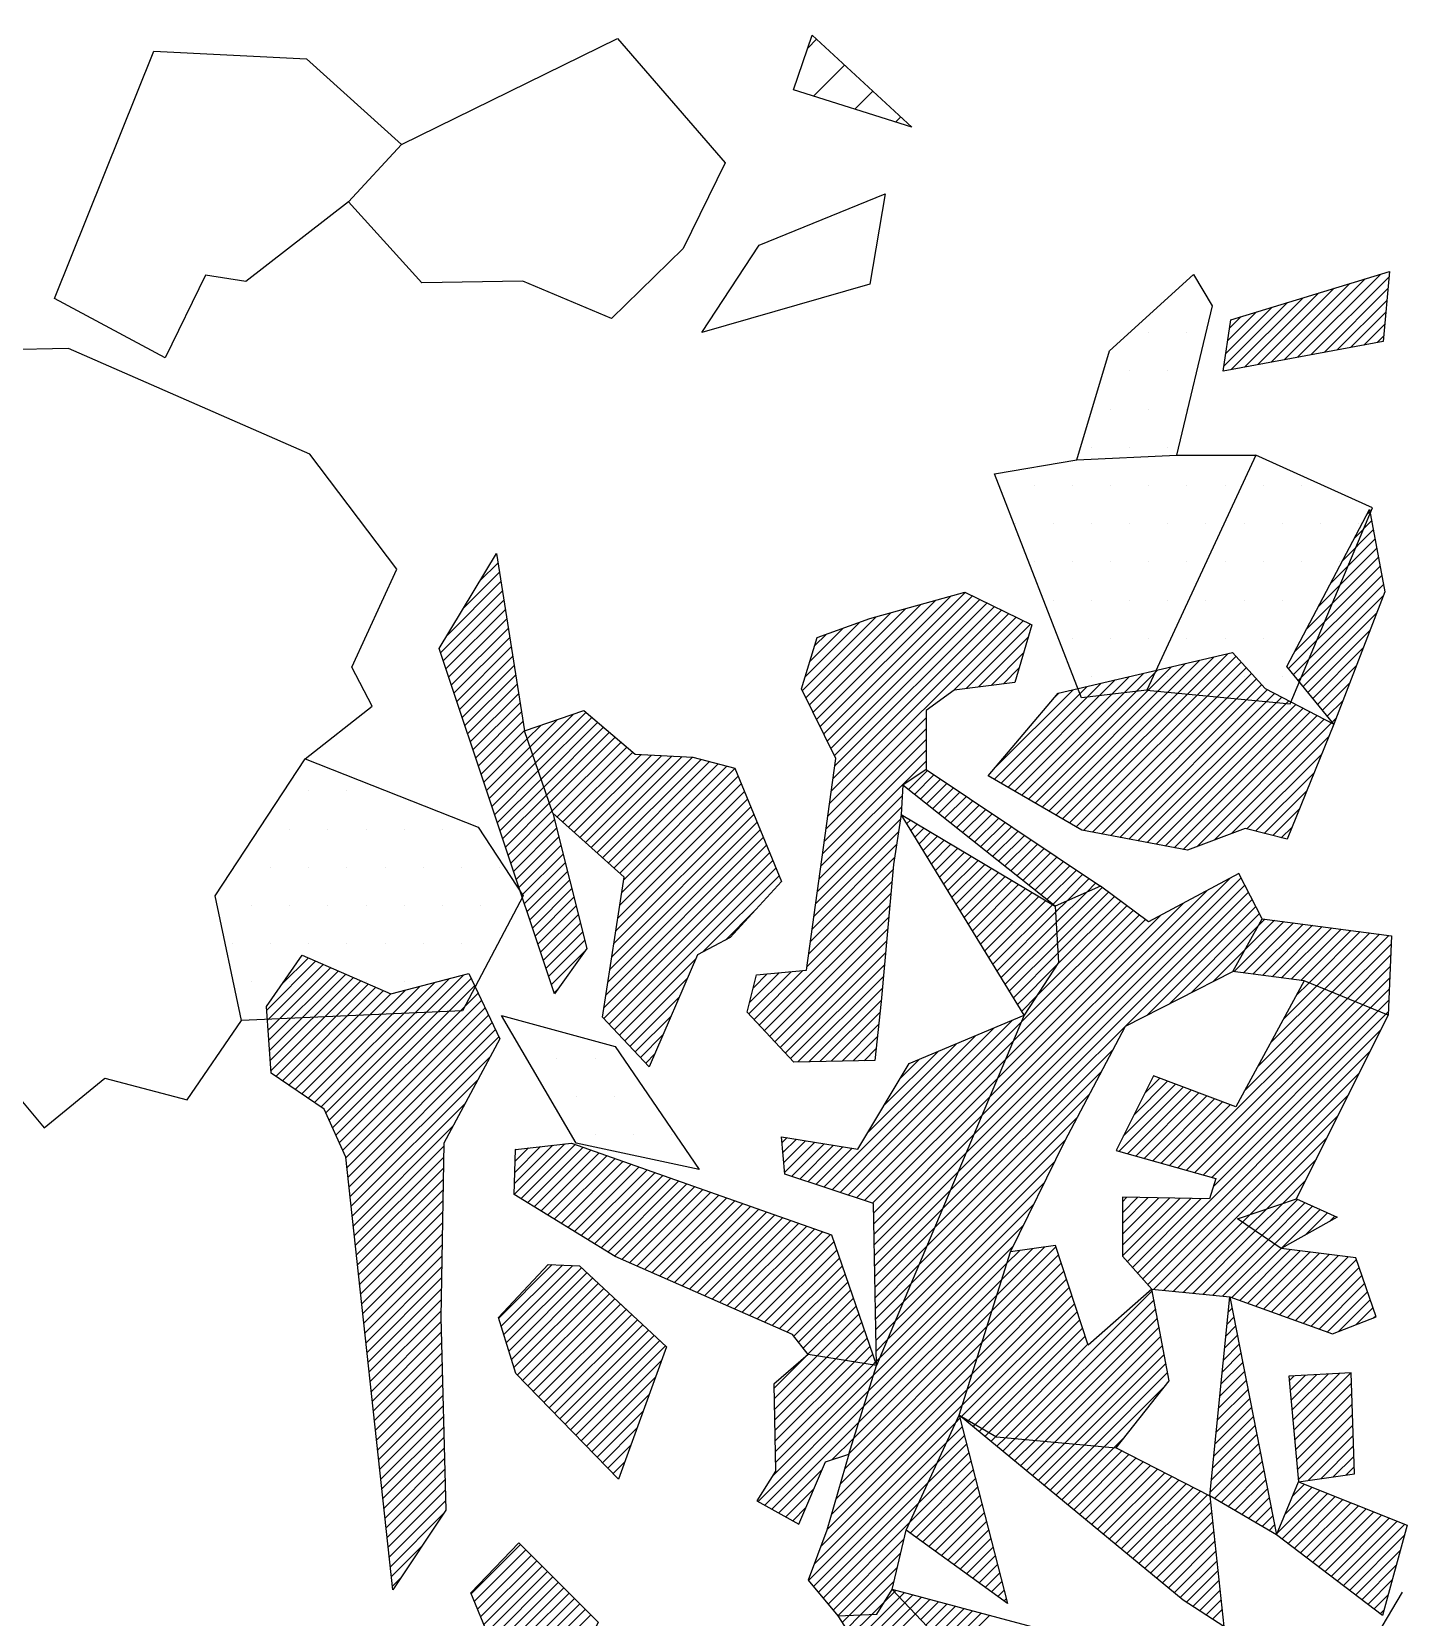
# Model space of a CAD drawing. Header units: metres. Extents: x -2.1 to 0.02, y -20.77 to -18.
# Drawn here: x -0.441 to 0.01, y -19.121 to -18.601 of the extents above; entities that cross this region are included whole.
import ezdxf

# ---------------------------------------------------------------- set-up
doc = ezdxf.new("R2010")
doc.units = ezdxf.units.M
doc.header["$LTSCALE"] = 25
doc.header["$MEASUREMENT"] = 0
doc.linetypes.add('STRICHPUNKTX2', pattern=[2, 1, -0.5, 0, -0.5])
doc.layers.get('0').update_dxf_attribs({"linetype": 'CONTINUOUS'})
for name, color, linetype in [('FEUER', 1, 'CONTINUOUS'), ('GRABUNGSGRENZE', 3, 'STRICHPUNKTX2'), ('KNOCHEN', 2, 'CONTINUOUS'), ('STEINE', 4, 'CONTINUOUS'), ('STEINESCHRAFF', 4, 'CONTINUOUS')]:
    doc.layers.add(name, color=color, linetype=linetype)

# ---------------------------------------------------------------- blocks, each defined once
blk = doc.blocks.new('*X1')
at = {"color": 0}
for p, q in [((-3.494, -1870.963), (-0.918, -1868.387)), ((-3.061, -1870.883), (-0.41, -1868.232)), ((-2.627, -1870.803), (0.099, -1868.077)), ((-2.193, -1870.723), (0.367, -1868.163)), ((-4.796, -1871.204), (-2.443, -1868.852)), ((-4.362, -1871.124), (-1.935, -1868.697)), ((-3.928, -1871.044), (-1.426, -1868.542)), ((-1.759, -1870.642), (0.332, -1868.551)), ((-1.325, -1870.562), (0.298, -1868.939)), ((-5.043, -1871.098), (-2.952, -1869.006)), ((-4.98, -1870.682), (-3.46, -1869.161)), ((-4.917, -1870.265), (-3.968, -1869.316)), ((-4.855, -1869.849), (-4.477, -1869.471)), ((-0.891, -1870.482), (0.264, -1869.326)), ((-0.458, -1870.401), (0.23, -1869.714)), ((-0.024, -1870.321), (0.195, -1870.102)), ((-0.766, -1876.72), (-0.205, -1876.159)), ((-0.377, -1875.977), (-0.261, -1875.862)), ((-1.544, -1878.206), (-0.093, -1876.754)), ((-1.155, -1877.463), (-0.149, -1876.457)), ((-1.934, -1878.949), (-0.036, -1877.051)), ((-29.397, -1878.127), (-28.803, -1877.534)), ((-2.712, -1880.434), (0.076, -1877.646)), ((-2.323, -1879.691), (0.02, -1877.349)), ((-30.483, -1879.921), (-28.706, -1878.144)), ((-29.94, -1879.024), (-28.755, -1877.839)), ((-2.92, -1880.996), (0.132, -1877.943)), ((-2.762, -1881.191), (0.189, -1878.24)), ((-30.687, -1880.478), (-28.658, -1878.449)), ((-30.599, -1880.744), (-28.61, -1878.755)), ((-18.373, -1882.66), (-14.472, -1878.759)), ((-18.256, -1882.897), (-13.981, -1878.622)), ((-18.14, -1883.134), (-13.505, -1878.499)), ((-18.024, -1883.372), (-13.267, -1878.615)), ((-17.908, -1883.609), (-13.03, -1878.731)), ((-17.792, -1883.846), (-12.792, -1878.847)), ((-2.604, -1881.386), (0.195, -1878.588)), ((-30.51, -1881.009), (-28.561, -1879.06)), ((-30.422, -1881.274), (-28.513, -1879.365)), ((-18.838, -1881.71), (-16.434, -1879.307)), ((-18.721, -1881.948), (-15.943, -1879.17)), ((-18.605, -1882.185), (-15.453, -1879.033)), ((-18.489, -1882.422), (-14.962, -1878.896)), ((-17.948, -1885.417), (-11.841, -1879.31)), ((-17.891, -1885.006), (-12.079, -1879.194)), ((-17.834, -1884.596), (-12.317, -1879.079)), ((-17.777, -1884.185), (-12.554, -1878.963)), ((-2.445, -1881.581), (-0.029, -1879.165)), ((-30.333, -1881.539), (-28.465, -1879.67)), ((-18.748, -1881.268), (-16.959, -1879.478)), ((-18.595, -1880.761), (-17.506, -1879.672)), ((-18.442, -1880.254), (-18.053, -1879.865)), ((-13.895, -1881.718), (-11.604, -1879.426)), ((-13.474, -1881.651), (-11.366, -1879.542)), ((-2.287, -1881.777), (-0.252, -1879.742)), ((-30.245, -1881.804), (-28.416, -1879.975)), ((-30.156, -1882.069), (-28.368, -1880.281)), ((-13.069, -1881.598), (-11.452, -1879.982)), ((-2.128, -1881.972), (-0.476, -1880.32)), ((-30.068, -1882.334), (-28.32, -1880.586)), ((-29.979, -1882.599), (-28.271, -1880.891)), ((-12.663, -1881.546), (-11.602, -1880.485)), ((-10.989, -1885.529), (-6.291, -1880.832)), ((-10.766, -1885.659), (-5.831, -1880.724)), ((-10.542, -1885.79), (-5.37, -1880.617)), ((-10.319, -1885.92), (-4.909, -1880.51)), ((-10.096, -1886.05), (-4.643, -1880.597)), ((-9.872, -1886.18), (-4.474, -1880.782)), ((-1.97, -1882.167), (-0.7, -1880.897)), ((-29.891, -1882.864), (-28.223, -1881.196)), ((-12.257, -1881.494), (-11.751, -1880.987)), ((-12.106, -1884.878), (-8.595, -1881.368)), ((-11.883, -1885.009), (-8.135, -1881.261)), ((-11.659, -1885.139), (-7.674, -1881.153)), ((-11.436, -1885.269), (-7.213, -1881.046)), ((-11.213, -1885.399), (-6.752, -1880.939)), ((-9.634, -1886.295), (-4.305, -1880.967)), ((-9.337, -1886.352), (-4.137, -1881.152)), ((-9.04, -1886.409), (-3.968, -1881.336)), ((-29.802, -1883.129), (-28.174, -1881.501)), ((-29.713, -1883.394), (-28.126, -1881.807)), ((-12.553, -1884.618), (-9.517, -1881.582)), ((-12.526, -1884.238), (-9.978, -1881.69)), ((-12.33, -1884.748), (-9.056, -1881.475)), ((-10.553, -1881.911), (-10.439, -1881.797)), ((-8.743, -1886.465), (-3.799, -1881.521)), ((-8.446, -1886.522), (-3.609, -1881.685)), ((-8.149, -1886.578), (-3.377, -1881.806)), ((-7.852, -1886.635), (-3.145, -1881.927)), ((-1.812, -1882.362), (-0.924, -1881.474)), ((-29.625, -1883.659), (-28.078, -1882.112)), ((-29.536, -1883.924), (-28.029, -1882.417)), ((-27.575, -1884.083), (-25.924, -1882.433)), ((-7.555, -1886.691), (-2.912, -1882.049)), ((-7.258, -1886.748), (-2.68, -1882.17)), ((-6.961, -1886.805), (-2.448, -1882.291)), ((-6.664, -1886.861), (-2.215, -1882.412)), ((-1.653, -1882.557), (-1.147, -1882.051)), ((-29.448, -1884.189), (-27.981, -1882.722)), ((-27.844, -1883.292), (-27.406, -1882.854)), ((-27.754, -1883.556), (-26.868, -1882.67)), ((-27.664, -1883.82), (-26.33, -1882.485)), ((-27.485, -1884.347), (-25.732, -1882.595)), ((-27.395, -1884.611), (-25.541, -1882.757)), ((-27.305, -1884.875), (-25.35, -1882.919)), ((-18.062, -1886.238), (-14.789, -1882.965)), ((-18.005, -1885.828), (-14.79, -1882.612)), ((-6.367, -1886.918), (-1.983, -1882.534)), ((-5.925, -1886.829), (-1.751, -1882.655)), ((-5.355, -1886.613), (-1.519, -1882.776)), ((-1.495, -1882.752), (-1.371, -1882.629)), ((-29.359, -1884.454), (-27.933, -1883.027)), ((-29.271, -1884.719), (-27.844, -1883.292)), ((-27.216, -1885.139), (-25.158, -1883.081)), ((-27.126, -1885.402), (-24.967, -1883.243)), ((-27.036, -1885.666), (-24.775, -1883.406)), ((-18.119, -1886.649), (-14.789, -1883.319)), ((-4.786, -1886.397), (-1.606, -1883.217)), ((-29.182, -1884.984), (-27.754, -1883.556)), ((-29.094, -1885.249), (-27.664, -1883.82)), ((-26.874, -1885.858), (-24.584, -1883.568)), ((-26.687, -1886.024), (-24.393, -1883.73)), ((-26.5, -1886.191), (-24.116, -1883.807)), ((-26.313, -1886.357), (-23.78, -1883.825)), ((-26.126, -1886.524), (-23.445, -1883.843)), ((-25.939, -1886.69), (-23.109, -1883.861)), ((-25.752, -1886.857), (-22.774, -1883.879)), ((-25.565, -1887.023), (-22.438, -1883.897)), ((-25.377, -1887.19), (-22.156, -1883.968)), ((-25.19, -1887.356), (-21.875, -1884.041)), ((-18.234, -1887.47), (-14.789, -1884.026)), ((-18.177, -1887.06), (-14.789, -1883.672)), ((-4.282, -1886.246), (-1.847, -1883.811)), ((-29.005, -1885.514), (-27.575, -1884.083)), ((-28.917, -1885.779), (-27.485, -1884.347)), ((-25.003, -1887.523), (-21.594, -1884.113)), ((-24.816, -1887.689), (-21.313, -1884.186)), ((-24.747, -1888.327), (-20.943, -1884.523)), ((-24.682, -1887.909), (-21.046, -1884.272)), ((-15.367, -1884.957), (-14.741, -1884.332)), ((-15.17, -1885.114), (-14.53, -1884.473)), ((-4.001, -1886.319), (-2.087, -1884.405)), ((-28.828, -1886.044), (-27.395, -1884.611)), ((-28.74, -1886.309), (-27.305, -1884.875)), ((-24.877, -1889.164), (-20.737, -1885.024)), ((-24.812, -1888.745), (-20.84, -1884.773)), ((-14.973, -1885.271), (-14.318, -1884.615)), ((-14.776, -1885.427), (-14.106, -1884.757)), ((-14.579, -1885.584), (-13.894, -1884.899)), ((-14.382, -1885.74), (-13.682, -1885.04)), ((-3.72, -1886.392), (-2.327, -1884.999)), ((-28.651, -1886.574), (-27.216, -1885.139)), ((-28.563, -1886.839), (-27.126, -1885.402)), ((-25.007, -1890.001), (-20.531, -1885.525)), ((-24.942, -1889.582), (-20.634, -1885.274)), ((-18.348, -1888.292), (-15.59, -1885.534)), ((-18.291, -1887.881), (-15.571, -1885.161)), ((-14.185, -1885.897), (-13.47, -1885.182)), ((-13.988, -1886.054), (-13.258, -1885.324)), ((-13.791, -1886.21), (-13.047, -1885.465)), ((-3.439, -1886.464), (-2.568, -1885.593)), ((-28.474, -1887.104), (-27.036, -1885.666)), ((-28.386, -1887.369), (-26.96, -1885.944)), ((-25.136, -1890.837), (-20.324, -1886.026)), ((-25.071, -1890.419), (-20.427, -1885.775)), ((-18.405, -1888.702), (-15.625, -1885.923)), ((-15.556, -1885.854), (-15.526, -1885.824)), ((-15.422, -1886.073), (-15.304, -1885.955)), ((-15.288, -1886.292), (-15.083, -1886.087)), ((-13.594, -1886.367), (-12.835, -1885.607)), ((-13.397, -1886.523), (-12.623, -1885.749)), ((-13.2, -1886.68), (-12.411, -1885.89)), ((-13.003, -1886.836), (-12.199, -1886.032)), ((-28.297, -1887.635), (-26.888, -1886.226)), ((-28.209, -1887.9), (-26.817, -1886.508)), ((-25.266, -1891.674), (-20.118, -1886.527)), ((-25.201, -1891.256), (-20.221, -1886.276)), ((-18.462, -1889.113), (-15.69, -1886.341)), ((-15.153, -1886.511), (-14.861, -1886.219)), ((-15.019, -1886.73), (-14.64, -1886.351)), ((-14.884, -1886.95), (-14.418, -1886.483)), ((-14.75, -1887.169), (-14.196, -1886.615)), ((-12.806, -1886.993), (-11.987, -1886.174)), ((-12.61, -1887.15), (-11.775, -1886.316)), ((-12.413, -1887.306), (-11.564, -1886.457)), ((-12.216, -1887.463), (-11.352, -1886.599)), ((-3.158, -1886.537), (-2.808, -1886.187)), ((-28.12, -1888.165), (-26.745, -1886.79)), ((-28.032, -1888.43), (-26.674, -1887.072)), ((-25.336, -1892.452), (-19.912, -1887.027)), ((-25.331, -1892.093), (-20.015, -1886.777)), ((-18.519, -1889.524), (-15.756, -1886.76)), ((-14.616, -1887.388), (-13.975, -1886.747)), ((-14.481, -1887.607), (-13.753, -1886.879)), ((-14.347, -1887.826), (-13.531, -1887.011)), ((-14.212, -1888.045), (-13.31, -1887.143)), ((-12.019, -1887.619), (-11.14, -1886.741)), ((-11.822, -1887.776), (-10.928, -1886.882)), ((-11.625, -1887.933), (-10.716, -1887.024)), ((-27.943, -1888.695), (-26.602, -1887.354)), ((-27.855, -1888.96), (-26.531, -1887.636)), ((-25.165, -1892.634), (-19.809, -1887.278)), ((-24.994, -1892.816), (-19.706, -1887.528)), ((-18.634, -1890.345), (-15.872, -1887.584)), ((-18.576, -1889.935), (-15.821, -1887.179)), ((-14.078, -1888.265), (-13.088, -1887.275)), ((-13.944, -1888.484), (-12.866, -1887.407)), ((-13.809, -1888.703), (-12.645, -1887.538)), ((-13.675, -1888.922), (-12.423, -1887.67)), ((-11.428, -1888.089), (-10.504, -1887.166)), ((-11.231, -1888.246), (-10.292, -1887.307)), ((-11.034, -1888.402), (-10.081, -1887.449)), ((-10.837, -1888.559), (-9.869, -1887.591)), ((-27.766, -1889.225), (-26.459, -1887.918)), ((-22.099, -1890.275), (-19.603, -1887.779)), ((-18.691, -1890.756), (-15.908, -1887.973)), ((-13.732, -1897.465), (-4.352, -1888.085)), ((-13.54, -1889.141), (-12.202, -1887.802)), ((-13.475, -1896.854), (-4.473, -1887.852)), ((-13.406, -1889.36), (-11.98, -1887.934)), ((-13.272, -1889.58), (-11.758, -1888.066)), ((-13.217, -1896.242), (-4.836, -1887.862)), ((-10.64, -1888.715), (-9.657, -1887.732)), ((-10.51, -1889.646), (-9.024, -1888.16)), ((-10.183, -1888.612), (-9.445, -1887.874)), ((-9.541, -1888.324), (-9.233, -1888.016)), ((-27.678, -1889.49), (-26.388, -1888.2)), ((-27.589, -1889.755), (-26.316, -1888.482)), ((-20.249, -1892.668), (-15.943, -1888.361)), ((-14.248, -1898.687), (-4.111, -1888.551)), ((-13.99, -1898.076), (-4.232, -1888.318)), ((-13.137, -1889.799), (-11.537, -1888.198)), ((-13.003, -1890.018), (-11.315, -1888.33)), ((-12.959, -1895.631), (-5.597, -1888.269)), ((-12.869, -1890.237), (-11.093, -1888.462)), ((-12.734, -1890.456), (-10.872, -1888.594)), ((-12.702, -1895.02), (-6.358, -1888.676)), ((-10.547, -1888.976), (-10.183, -1888.612)), ((-10.528, -1889.311), (-9.541, -1888.324)), ((-10.525, -1890.721), (-8.415, -1888.611)), ((-10.491, -1889.981), (-8.821, -1888.311)), ((-10.472, -1890.315), (-8.618, -1888.461)), ((-27.501, -1890.02), (-26.245, -1888.764)), ((-27.412, -1890.285), (-26.173, -1889.046)), ((-21.355, -1889.885), (-20.423, -1888.953)), ((-20.078, -1892.851), (-15.978, -1888.75)), ((-19.907, -1893.033), (-16.013, -1889.139)), ((-12.6, -1890.675), (-10.65, -1888.726)), ((-12.465, -1890.895), (-10.547, -1888.976)), ((-12.444, -1894.409), (-7.118, -1889.083)), ((-12.186, -1893.798), (-7.602, -1889.213)), ((-11.929, -1893.186), (-7.805, -1889.063)), ((-11.671, -1892.575), (-8.008, -1888.912)), ((-11.17, -1891.721), (-8.211, -1888.762)), ((-7.541, -1892.335), (-3.99, -1888.784)), ((-6.823, -1891.97), (-3.87, -1889.017)), ((-3.908, -1889.409), (-3.695, -1889.196)), ((-27.324, -1890.55), (-26.102, -1889.328)), ((-27.235, -1890.815), (-26.03, -1889.61)), ((-19.736, -1893.215), (-16.048, -1889.527)), ((-12.331, -1891.114), (-10.528, -1889.311)), ((-12.197, -1891.333), (-10.51, -1889.646)), ((-6.104, -1891.605), (-3.908, -1889.409)), ((-4.714, -1890.921), (-3.071, -1889.278)), ((-4.401, -1890.962), (-2.758, -1889.319)), ((-4.355, -1890.209), (-3.383, -1889.237)), ((-4.088, -1891.002), (-2.446, -1889.36)), ((-3.775, -1891.043), (-2.134, -1889.402)), ((-3.462, -1891.084), (-1.821, -1889.443)), ((-3.149, -1891.124), (-1.509, -1889.484)), ((-2.836, -1891.165), (-1.197, -1889.525)), ((-2.523, -1891.206), (-0.884, -1889.567)), ((-2.249, -1891.285), (-0.572, -1889.608)), ((-1.998, -1891.387), (-0.26, -1889.649)), ((-1.746, -1891.489), (0.053, -1889.69)), ((-1.495, -1891.592), (0.365, -1889.731)), ((-27.147, -1891.08), (-25.959, -1889.892)), ((-27.058, -1891.345), (-25.922, -1890.209)), ((-19.565, -1893.398), (-16.083, -1889.916)), ((-12.062, -1891.552), (-10.491, -1889.981)), ((-5.386, -1891.24), (-4.355, -1890.209)), ((-1.244, -1891.694), (0.435, -1890.015)), ((-36.374, -1892.175), (-34.767, -1890.568)), ((-36.35, -1892.506), (-34.521, -1890.676)), ((-36.327, -1892.836), (-34.275, -1890.784)), ((-35.867, -1891.315), (-35.013, -1890.461)), ((-24.823, -1892.999), (-22.336, -1890.512)), ((-19.394, -1893.58), (-16.118, -1890.305)), ((-19.222, -1893.763), (-16.153, -1890.693)), ((-11.928, -1891.771), (-10.472, -1890.315)), ((-11.793, -1891.99), (-10.525, -1890.721)), ((-0.992, -1891.796), (0.42, -1890.383)), ((-0.741, -1891.898), (0.406, -1890.751)), ((-36.304, -1893.166), (-34.029, -1890.891)), ((-36.281, -1893.497), (-33.783, -1890.999)), ((-36.258, -1893.827), (-33.537, -1891.107)), ((-36.234, -1894.157), (-33.291, -1891.215)), ((-34.807, -1895.205), (-30.874, -1891.272)), ((-34.596, -1895.348), (-30.396, -1891.147)), ((-34.438, -1895.543), (-29.918, -1891.023)), ((-34.328, -1895.787), (-29.684, -1891.143)), ((-24.651, -1893.181), (-22.602, -1891.132)), ((-20.592, -1892.303), (-19.209, -1890.921)), ((-20.559, -1891.917), (-19.6, -1890.958)), ((-20.441, -1891.446), (-19.99, -1890.995)), ((-20.421, -1892.486), (-18.819, -1890.884)), ((-18.983, -1893.877), (-16.188, -1891.082)), ((-2.669, -1891.705), (-2.249, -1891.285)), ((-0.49, -1892), (0.392, -1891.119)), ((-36.073, -1894.35), (-33.046, -1891.322)), ((-35.862, -1894.493), (-32.8, -1891.43)), ((-35.651, -1894.635), (-32.554, -1891.538)), ((-35.44, -1894.778), (-32.309, -1891.646)), ((-35.229, -1894.92), (-31.83, -1891.521)), ((-35.018, -1895.063), (-31.352, -1891.397)), ((-34.218, -1896.03), (-29.57, -1891.382)), ((-34.108, -1896.273), (-29.456, -1891.621)), ((-26.97, -1891.61), (-26.846, -1891.487)), ((-24.48, -1893.363), (-22.869, -1891.752)), ((-18.622, -1893.869), (-16.224, -1891.471)), ((-11.659, -1892.209), (-11.17, -1891.721)), ((-6.542, -1897.345), (-0.992, -1891.796)), ((-4.346, -1894.796), (-1.244, -1891.694)), ((-3.927, -1894.023), (-1.495, -1891.592)), ((-3.508, -1893.25), (-1.746, -1891.489)), ((-3.088, -1892.478), (-1.998, -1891.387)), ((-0.238, -1892.103), (0.378, -1891.486)), ((-33.998, -1896.517), (-29.342, -1891.861)), ((-33.888, -1896.76), (-29.227, -1892.1)), ((-33.78, -1897.007), (-29.113, -1892.34)), ((-18.262, -1893.862), (-16.259, -1891.859)), ((-17.901, -1893.855), (-16.299, -1892.254)), ((-6.265, -1897.423), (-0.741, -1891.898)), ((-5.989, -1897.5), (-0.49, -1892)), ((-5.713, -1897.577), (-0.238, -1892.103)), ((-5.437, -1897.655), (0.013, -1892.205)), ((-5.389, -1897.96), (0.264, -1892.307)), ((0.013, -1892.205), (0.364, -1891.854)), ((0.264, -1892.307), (0.349, -1892.222)), ((-33.746, -1897.326), (-28.999, -1892.579)), ((-33.711, -1897.644), (-28.885, -1892.818)), ((-24.309, -1893.546), (-23.135, -1892.372)), ((-17.866, -1898.063), (-12.565, -1892.762)), ((-17.601, -1898.151), (-11.956, -1892.507)), ((-17.54, -1893.848), (-16.341, -1892.649)), ((-17.335, -1898.239), (-11.671, -1892.575)), ((-7.864, -1900.789), (0.105, -1892.82)), ((-33.676, -1897.963), (-28.771, -1893.058)), ((-24.138, -1893.728), (-23.402, -1892.992)), ((-18.131, -1897.975), (-13.175, -1893.018)), ((-17.18, -1893.841), (-16.382, -1893.044)), ((-17.07, -1898.328), (-11.929, -1893.186)), ((-16.697, -1896.187), (-13.784, -1893.274)), ((-33.642, -1898.282), (-29.043, -1893.683)), ((-23.967, -1893.911), (-23.669, -1893.612)), ((-16.819, -1893.834), (-16.423, -1893.438)), ((-16.805, -1898.416), (-12.186, -1893.798)), ((-16.168, -1895.305), (-14.393, -1893.529)), ((-15.64, -1894.422), (-15.002, -1893.785)), ((-14.505, -1899.298), (-8.658, -1893.452)), ((-7.696, -1900.975), (-0.247, -1893.526)), ((-16.539, -1898.504), (-12.444, -1894.409)), ((-14.763, -1899.91), (-9.051, -1894.198)), ((-7.628, -1894.896), (-7.14, -1894.408)), ((-7.528, -1901.16), (-0.6, -1894.232)), ((-33.607, -1898.601), (-29.452, -1894.446)), ((-15.021, -1900.521), (-9.444, -1894.944)), ((-8.474, -1896.803), (-6.37, -1894.699)), ((-8.333, -1896.308), (-6.627, -1894.602)), ((-8.198, -1896.88), (-6.113, -1894.795)), ((-7.98, -1895.602), (-6.884, -1894.505)), ((-7.922, -1896.958), (-5.856, -1894.892)), ((-7.33, -1901.316), (-0.952, -1894.938)), ((-33.573, -1898.92), (-29.861, -1895.209)), ((-16.506, -1898.824), (-12.702, -1895.02)), ((-7.646, -1897.035), (-5.599, -1894.989)), ((-7.37, -1897.113), (-5.343, -1895.086)), ((-7.094, -1897.19), (-5.086, -1895.182)), ((-6.818, -1897.268), (-4.829, -1895.279)), ((-33.538, -1899.239), (-30.271, -1895.972)), ((-16.499, -1899.171), (-12.959, -1895.631)), ((-15.278, -1901.132), (-9.837, -1895.691)), ((-7.009, -1901.348), (-1.305, -1895.644)), ((-19.503, -1896.518), (-19.339, -1896.354)), ((-19.475, -1896.844), (-19.035, -1896.403)), ((-19.448, -1897.17), (-18.731, -1896.453)), ((-19.421, -1897.496), (-18.427, -1896.502)), ((-16.492, -1899.518), (-13.217, -1896.242)), ((-15.536, -1901.743), (-10.23, -1896.437)), ((-4.183, -1898.875), (-1.657, -1896.35)), ((-33.503, -1899.558), (-30.574, -1896.629)), ((-33.469, -1899.877), (-30.58, -1896.989)), ((-28.274, -1898.218), (-26.613, -1896.556)), ((-28.267, -1897.858), (-27.011, -1896.601)), ((-28.255, -1897.492), (-27.409, -1896.645)), ((-28.242, -1897.126), (-27.807, -1896.69)), ((-28.23, -1896.76), (-28.205, -1896.734)), ((-28.055, -1898.352), (-26.277, -1896.574)), ((-27.836, -1898.487), (-26.015, -1896.666)), ((-27.617, -1898.621), (-25.754, -1896.758)), ((-27.398, -1898.756), (-25.493, -1896.851)), ((-27.179, -1898.891), (-25.231, -1896.943)), ((-19.192, -1897.622), (-18.123, -1896.552)), ((-18.927, -1897.71), (-17.818, -1896.601)), ((-18.662, -1897.798), (-17.514, -1896.651)), ((-18.396, -1897.886), (-17.21, -1896.7)), ((-16.486, -1899.865), (-13.475, -1896.854)), ((-33.434, -1900.196), (-30.587, -1897.349)), ((-26.96, -1899.025), (-24.97, -1897.035)), ((-26.741, -1899.16), (-24.708, -1897.127)), ((-26.522, -1899.294), (-24.447, -1897.219)), ((-26.303, -1899.429), (-24.186, -1897.312)), ((-26.084, -1899.563), (-23.924, -1897.404)), ((-25.865, -1899.698), (-23.663, -1897.496)), ((-16.479, -1900.211), (-13.732, -1897.465)), ((-15.794, -1902.354), (-10.575, -1897.136)), ((-3.645, -1898.691), (-2.01, -1897.056)), ((-33.4, -1900.515), (-30.593, -1897.708)), ((-25.646, -1899.833), (-23.402, -1897.588)), ((-25.427, -1899.967), (-23.14, -1897.68)), ((-25.208, -1900.102), (-22.879, -1897.772)), ((-24.989, -1900.236), (-22.617, -1897.865)), ((-24.746, -1900.347), (-22.356, -1897.957)), ((-24.5, -1900.454), (-22.095, -1898.049)), ((-16.051, -1902.966), (-10.918, -1897.832)), ((-3.107, -1898.506), (-2.362, -1897.762)), ((-33.365, -1900.834), (-30.599, -1898.068)), ((-33.33, -1901.153), (-30.605, -1898.428)), ((-24.254, -1900.562), (-21.833, -1898.141)), ((-24.008, -1900.67), (-21.572, -1898.233)), ((-23.762, -1900.777), (-21.311, -1898.325)), ((-23.517, -1900.885), (-21.049, -1898.418)), ((-23.271, -1900.993), (-20.788, -1898.51)), ((-16.472, -1900.558), (-13.99, -1898.076)), ((-16.309, -1903.577), (-11.26, -1898.528)), ((-8.362, -1898.459), (-8.211, -1898.307)), ((-8.362, -1898.812), (-7.863, -1898.313)), ((-8.362, -1899.165), (-7.516, -1898.319)), ((-8.362, -1899.519), (-7.168, -1898.325)), ((-8.361, -1899.872), (-6.821, -1898.331)), ((-8.361, -1900.225), (-6.473, -1898.337)), ((-8.2, -1900.418), (-6.126, -1898.343)), ((-8.032, -1900.604), (-5.778, -1898.349)), ((-4.01, -1899.41), (-3.107, -1898.506)), ((-3.8, -1899.553), (-2.617, -1898.371)), ((-3.589, -1899.696), (-2.375, -1898.482)), ((-33.296, -1901.472), (-30.612, -1898.788)), ((-23.025, -1901.1), (-20.526, -1898.602)), ((-22.779, -1901.208), (-20.265, -1898.694)), ((-22.533, -1901.316), (-20.004, -1898.786)), ((-22.287, -1901.423), (-19.742, -1898.879)), ((-22.041, -1901.531), (-19.481, -1898.971)), ((-21.795, -1901.639), (-19.219, -1899.063)), ((-16.465, -1900.905), (-14.248, -1898.687)), ((-4.432, -1899.125), (-4.183, -1898.875)), ((-4.221, -1899.267), (-3.645, -1898.691)), ((-3.378, -1899.839), (-2.133, -1898.594)), ((-3.167, -1899.981), (-1.891, -1898.705)), ((-2.376, -1899.543), (-1.649, -1898.817)), ((-1.579, -1899.1), (-1.407, -1898.928)), ((-33.261, -1901.791), (-30.618, -1899.147)), ((-33.227, -1902.11), (-30.624, -1899.507)), ((-21.55, -1901.747), (-18.958, -1899.155)), ((-21.304, -1901.854), (-18.697, -1899.247)), ((-21.058, -1901.962), (-18.435, -1899.339)), ((-20.812, -1902.07), (-18.174, -1899.432)), ((-20.566, -1902.177), (-17.913, -1899.524)), ((-16.508, -1904.129), (-11.603, -1899.225)), ((-16.458, -1901.251), (-14.505, -1899.298)), ((-6.687, -1901.38), (-4.432, -1899.125)), ((-6.365, -1901.412), (-4.221, -1899.267)), ((-6.044, -1901.444), (-4.01, -1899.41)), ((-5.722, -1901.476), (-3.8, -1899.553)), ((-33.192, -1902.429), (-30.63, -1899.867)), ((-20.32, -1902.285), (-17.805, -1899.77)), ((-20.074, -1902.393), (-17.714, -1900.033)), ((-16.671, -1904.646), (-11.946, -1899.921)), ((-16.451, -1901.598), (-14.763, -1899.91)), ((-12.636, -1902.025), (-10.538, -1899.927)), ((-12.474, -1901.51), (-10.897, -1899.933)), ((-12.313, -1900.995), (-11.308, -1899.99)), ((-12.151, -1900.48), (-11.718, -1900.047)), ((-5.401, -1901.508), (-3.589, -1899.696)), ((-5.079, -1901.54), (-3.378, -1899.839)), ((-4.775, -1901.589), (-3.167, -1899.981)), ((-4.515, -1901.683), (-2.854, -1900.021)), ((-4.256, -1901.777), (-2.54, -1900.061)), ((-3.996, -1901.871), (-2.225, -1900.1)), ((-33.157, -1902.748), (-30.636, -1900.227)), ((-33.123, -1903.067), (-30.643, -1900.586)), ((-28.78, -1902.26), (-27.033, -1900.512)), ((-28.697, -1902.53), (-26.696, -1900.529)), ((-28.614, -1902.801), (-26.359, -1900.545)), ((-28.531, -1903.072), (-26.075, -1900.615)), ((-19.828, -1902.5), (-17.623, -1900.295)), ((-19.583, -1902.608), (-17.533, -1900.558)), ((-16.833, -1905.162), (-12.151, -1900.48)), ((-16.444, -1901.945), (-15.021, -1900.521)), ((-12.959, -1903.056), (-10.363, -1900.459)), ((-12.798, -1902.54), (-10.45, -1900.193)), ((-3.737, -1901.965), (-1.911, -1900.139)), ((-3.478, -1902.059), (-1.596, -1900.178)), ((-3.218, -1902.154), (-1.282, -1900.217)), ((-2.959, -1902.248), (-0.967, -1900.256)), ((-2.699, -1902.342), (-0.701, -1900.343)), ((-2.44, -1902.436), (-0.611, -1900.607)), ((-33.088, -1903.386), (-30.649, -1900.946)), ((-28.449, -1903.342), (-25.892, -1900.785)), ((-28.366, -1903.613), (-25.708, -1900.955)), ((-28.283, -1903.884), (-25.525, -1901.126)), ((-19.337, -1902.716), (-17.442, -1900.821)), ((-19.116, -1902.849), (-17.351, -1901.083)), ((-16.996, -1905.678), (-12.313, -1900.995)), ((-16.438, -1902.291), (-15.278, -1901.132)), ((-13.282, -1904.086), (-10.188, -1900.992)), ((-13.121, -1903.571), (-10.275, -1900.725)), ((-2.181, -1902.53), (-0.521, -1900.87)), ((-1.921, -1902.624), (-0.43, -1901.133)), ((-33.053, -1903.704), (-30.655, -1901.306)), ((-33.019, -1904.023), (-30.661, -1901.666)), ((-28.172, -1904.127), (-25.341, -1901.296)), ((-27.998, -1904.306), (-25.158, -1901.466)), ((-27.824, -1904.485), (-24.975, -1901.636)), ((-18.962, -1903.048), (-17.26, -1901.346)), ((-18.809, -1903.248), (-17.169, -1901.609)), ((-17.159, -1906.194), (-12.474, -1901.51)), ((-13.605, -1905.116), (-10.013, -1901.524)), ((-13.444, -1904.601), (-10.101, -1901.258)), ((-12.192, -1906.178), (-7.382, -1901.367)), ((-11.868, -1906.207), (-7.326, -1901.665)), ((-4.857, -1901.67), (-4.83, -1901.644)), ((-1.662, -1902.718), (-0.34, -1901.397)), ((-1.302, -1902.712), (-0.25, -1901.66)), ((-32.984, -1904.342), (-30.667, -1902.026)), ((-27.65, -1904.664), (-24.791, -1901.806)), ((-27.475, -1904.844), (-24.608, -1901.976)), ((-27.301, -1905.023), (-24.424, -1902.146)), ((-18.655, -1903.448), (-17.078, -1901.871)), ((-18.355, -1903.502), (-16.987, -1902.134)), ((-17.321, -1906.711), (-12.636, -1902.025)), ((-16.431, -1902.638), (-15.536, -1901.743)), ((-13.624, -1905.488), (-9.926, -1901.79)), ((-13.4, -1905.618), (-9.838, -1902.056)), ((-11.544, -1906.237), (-7.271, -1901.963)), ((-4.896, -1902.064), (-4.772, -1901.939)), ((-0.719, -1902.483), (-0.16, -1901.923)), ((-0.136, -1902.253), (-0.069, -1902.187)), ((-32.95, -1904.661), (-30.668, -1902.379)), ((-32.915, -1904.98), (-30.659, -1902.724)), ((-27.127, -1905.202), (-24.241, -1902.316)), ((-26.953, -1905.382), (-24.057, -1902.487)), ((-26.778, -1905.561), (-23.874, -1902.657)), ((-18.05, -1903.55), (-16.897, -1902.397)), ((-17.745, -1903.599), (-16.806, -1902.659)), ((-17.463, -1907.205), (-12.798, -1902.54)), ((-16.424, -1902.985), (-15.794, -1902.354)), ((-13.177, -1905.748), (-9.751, -1902.322)), ((-12.953, -1905.878), (-9.663, -1902.588)), ((-11.22, -1906.266), (-7.215, -1902.261)), ((-10.895, -1906.295), (-7.159, -1902.559)), ((-4.976, -1902.85), (-4.655, -1902.53)), ((-4.936, -1902.457), (-4.714, -1902.235)), ((-32.88, -1905.299), (-30.651, -1903.069)), ((-26.604, -1905.74), (-23.691, -1902.827)), ((-26.43, -1905.92), (-23.507, -1902.997)), ((-26.256, -1906.099), (-23.324, -1903.167)), ((-17.604, -1907.7), (-12.959, -1903.056)), ((-17.44, -1903.647), (-16.715, -1902.922)), ((-17.135, -1903.695), (-16.624, -1903.185)), ((-16.417, -1903.331), (-16.051, -1902.966)), ((-12.73, -1906.008), (-9.576, -1902.854)), ((-12.506, -1906.138), (-9.488, -1903.12)), ((-10.571, -1906.324), (-7.103, -1902.857)), ((-10.247, -1906.354), (-7.048, -1903.155)), ((-5.055, -1903.637), (-4.539, -1903.121)), ((-5.015, -1903.244), (-4.597, -1902.825)), ((-32.846, -1905.618), (-30.642, -1903.414)), ((-32.811, -1905.937), (-30.634, -1903.759)), ((-26.081, -1906.278), (-23.444, -1903.641)), ((-19.767, -1904.56), (-18.747, -1903.541)), ((-19.76, -1904.907), (-18.355, -1903.502)), ((-19.754, -1905.254), (-18.05, -1903.55)), ((-19.747, -1905.601), (-17.745, -1903.599)), ((-19.741, -1905.948), (-17.44, -1903.647)), ((-19.735, -1906.295), (-17.135, -1903.695)), ((-19.728, -1906.643), (-16.829, -1903.744)), ((-17.745, -1908.195), (-13.121, -1903.571)), ((-16.829, -1903.744), (-16.533, -1903.448)), ((-16.524, -1903.792), (-16.442, -1903.71)), ((-16.41, -1903.678), (-16.309, -1903.577)), ((-9.923, -1906.383), (-6.992, -1903.452)), ((-9.598, -1906.412), (-6.936, -1903.75)), ((-5.135, -1904.423), (-4.423, -1903.712)), ((-5.095, -1904.03), (-4.481, -1903.416)), ((-32.777, -1906.256), (-30.625, -1904.104)), ((-25.907, -1906.458), (-23.646, -1904.197)), ((-19.822, -1907.443), (-16.508, -1904.129)), ((-19.722, -1906.99), (-16.524, -1903.792)), ((-17.886, -1908.689), (-13.282, -1904.086)), ((-9.274, -1906.442), (-6.881, -1904.048)), ((-5.174, -1904.817), (-4.365, -1904.007)), ((-2.896, -1904.306), (-2.741, -1904.151)), ((-2.867, -1904.63), (-2.369, -1904.132)), ((-2.838, -1904.955), (-1.996, -1904.113)), ((-2.809, -1905.28), (-1.624, -1904.095)), ((-2.78, -1905.605), (-1.251, -1904.076)), ((-2.751, -1905.929), (-0.879, -1904.057)), ((-32.742, -1906.575), (-30.616, -1904.449)), ((-32.707, -1906.894), (-30.608, -1904.794)), ((-25.733, -1906.637), (-23.849, -1904.753)), ((-20.29, -1908.265), (-16.671, -1904.646)), ((-18.027, -1909.184), (-13.444, -1904.601)), ((-8.95, -1906.471), (-6.97, -1904.491)), ((-5.254, -1905.603), (-4.249, -1904.598)), ((-5.214, -1905.21), (-4.307, -1904.303)), ((-2.722, -1906.254), (-0.861, -1904.392)), ((-2.694, -1906.579), (-0.85, -1904.735)), ((-32.673, -1907.213), (-30.599, -1905.139)), ((-25.559, -1906.816), (-24.051, -1905.309)), ((-20.063, -1908.391), (-16.833, -1905.162)), ((-18.234, -1909.745), (-13.605, -1905.116)), ((-5.333, -1906.39), (-4.132, -1905.189)), ((-5.293, -1905.996), (-4.191, -1904.894)), ((-2.665, -1906.903), (-0.839, -1905.078)), ((-32.638, -1907.532), (-30.591, -1905.484)), ((-32.604, -1907.851), (-30.582, -1905.829)), ((-19.835, -1908.518), (-16.996, -1905.678)), ((-18.446, -1910.31), (-13.818, -1905.683)), ((-14.118, -1906.336), (-13.608, -1905.825)), ((-13.818, -1905.683), (-13.68, -1905.544)), ((-13.635, -1905.499), (-13.624, -1905.488)), ((-13.441, -1905.659), (-13.4, -1905.618)), ((-13.247, -1905.819), (-13.177, -1905.748)), ((-5.413, -1907.176), (-4.016, -1905.78)), ((-5.373, -1906.783), (-4.074, -1905.485)), ((-2.636, -1907.228), (-0.828, -1905.42)), ((-2.607, -1907.553), (-0.818, -1905.763)), ((-32.569, -1908.17), (-30.574, -1906.174)), ((-25.384, -1906.996), (-24.253, -1905.864)), ((-18.635, -1910.853), (-14.118, -1906.336)), ((-17.858, -1906.893), (-17.159, -1906.194)), ((-14.418, -1906.989), (-13.535, -1906.107)), ((-13.054, -1905.978), (-12.953, -1905.878)), ((-12.86, -1906.138), (-12.73, -1906.008)), ((-12.666, -1906.298), (-12.506, -1906.138)), ((-12.472, -1906.458), (-12.192, -1906.178)), ((-12.279, -1906.618), (-11.868, -1906.207)), ((-12.085, -1906.778), (-11.544, -1906.237)), ((-11.891, -1906.938), (-11.22, -1906.266)), ((-11.698, -1907.097), (-10.895, -1906.295)), ((-11.504, -1907.257), (-10.571, -1906.324)), ((-11.31, -1907.417), (-10.247, -1906.354)), ((-8.626, -1906.5), (-8.298, -1906.173)), ((-5.452, -1907.569), (-3.958, -1906.075)), ((-2.279, -1907.578), (-0.807, -1906.106)), ((-32.534, -1908.489), (-30.565, -1906.519)), ((-32.5, -1908.808), (-30.557, -1906.864)), ((-25.21, -1907.175), (-24.456, -1906.42)), ((-17.327, -1906.716), (-17.321, -1906.711)), ((-15.017, -1908.296), (-13.391, -1906.669)), ((-14.718, -1907.642), (-13.463, -1906.388)), ((-11.117, -1907.577), (-9.923, -1906.383)), ((-10.923, -1907.737), (-9.598, -1906.412)), ((-10.729, -1907.897), (-9.274, -1906.442)), ((-10.536, -1908.057), (-8.95, -1906.471)), ((-10.342, -1908.217), (-8.626, -1906.5)), ((-10.148, -1908.376), (-8.374, -1906.602)), ((-9.955, -1908.536), (-8.141, -1906.723)), ((-9.761, -1908.696), (-7.908, -1906.843)), ((-5.492, -1907.963), (-3.9, -1906.371)), ((-5.349, -1908.173), (-3.842, -1906.666)), ((-1.868, -1907.521), (-0.796, -1906.449)), ((-1.457, -1907.464), (-0.785, -1906.792)), ((-32.465, -1909.127), (-30.548, -1907.209)), ((-25.036, -1907.354), (-24.658, -1906.976)), ((-19.608, -1908.644), (-18.199, -1907.235)), ((-18.475, -1911.046), (-14.418, -1906.989)), ((-15.317, -1908.949), (-13.319, -1906.951)), ((-15.313, -1909.299), (-13.246, -1907.232)), ((-9.567, -1908.856), (-7.675, -1906.963)), ((-9.374, -1909.016), (-7.441, -1907.084)), ((-9.18, -1909.176), (-7.208, -1907.204)), ((-8.986, -1909.336), (-6.975, -1907.324)), ((-5.125, -1908.303), (-3.784, -1906.962)), ((-4.902, -1908.433), (-3.726, -1907.257)), ((-1.047, -1907.406), (-0.775, -1907.134)), ((-32.431, -1909.446), (-30.54, -1907.555)), ((-32.396, -1909.765), (-30.531, -1907.9)), ((-19.381, -1908.77), (-18.46, -1907.849)), ((-18.315, -1911.24), (-14.718, -1907.642)), ((-15.108, -1909.447), (-13.174, -1907.513)), ((-14.903, -1909.595), (-13.102, -1907.795)), ((-8.793, -1909.496), (-6.742, -1907.445)), ((-8.599, -1909.655), (-6.509, -1907.565)), ((-8.405, -1909.815), (-6.275, -1907.685)), ((-8.211, -1909.975), (-6.042, -1907.806)), ((-4.678, -1908.563), (-3.668, -1907.553)), ((-4.454, -1908.693), (-3.61, -1907.848)), ((-3.288, -1909.294), (-1.898, -1907.904)), ((-3.041, -1908.694), (-2.15, -1907.803)), ((-2.794, -1908.093), (-2.403, -1907.702)), ((-32.361, -1910.083), (-30.522, -1908.245)), ((-18.155, -1911.434), (-15.017, -1908.296)), ((-14.697, -1909.743), (-13.03, -1908.076)), ((-14.492, -1909.892), (-12.957, -1908.357)), ((-8.018, -1910.135), (-5.809, -1907.926)), ((-7.824, -1910.295), (-5.576, -1908.046)), ((-7.63, -1910.455), (-5.48, -1908.305)), ((-4.231, -1908.823), (-3.551, -1908.144)), ((-4.007, -1908.953), (-3.493, -1908.439)), ((-3.133, -1909.493), (-1.645, -1908.005)), ((-2.933, -1909.646), (-1.392, -1908.106)), ((-2.732, -1909.799), (-1.14, -1908.207)), ((-2.532, -1909.952), (-0.887, -1908.308)), ((-2.331, -1910.105), (-0.634, -1908.408)), ((-32.327, -1910.402), (-30.583, -1908.659)), ((-19.153, -1908.896), (-18.72, -1908.463)), ((-17.995, -1911.627), (-15.317, -1908.949)), ((-14.287, -1910.04), (-12.885, -1908.638)), ((-14.081, -1910.188), (-12.813, -1908.92)), ((-7.437, -1910.615), (-5.446, -1908.624)), ((-7.243, -1910.775), (-5.412, -1908.943)), ((-3.783, -1909.082), (-3.435, -1908.734)), ((-2.131, -1910.258), (-0.382, -1908.509)), ((-1.93, -1910.412), (-0.129, -1908.61)), ((-1.73, -1910.565), (0.124, -1908.711)), ((-1.529, -1910.718), (0.376, -1908.812)), ((-1.329, -1910.871), (0.629, -1908.913)), ((-13.876, -1910.337), (-12.741, -1909.201)), ((-7.049, -1910.934), (-5.377, -1909.262)), ((-3.56, -1909.212), (-3.377, -1909.03)), ((-3.336, -1909.342), (-3.319, -1909.325)), ((-1.129, -1911.024), (0.882, -1909.014)), ((-0.928, -1911.177), (0.876, -1909.373)), ((-32.292, -1910.721), (-31.288, -1909.717)), ((-29.682, -1911.294), (-28.067, -1909.678)), ((-29.579, -1911.544), (-27.89, -1909.854)), ((-17.835, -1911.821), (-15.502, -1909.488)), ((-17.673, -1912.012), (-15.612, -1909.951)), ((-13.671, -1910.485), (-12.668, -1909.482)), ((-13.466, -1910.633), (-12.596, -1909.764)), ((-6.856, -1911.094), (-5.343, -1909.581)), ((-6.662, -1911.254), (-5.308, -1909.9)), ((-0.728, -1911.33), (0.742, -1909.861)), ((-29.475, -1911.794), (-27.713, -1910.031)), ((-29.372, -1912.044), (-27.536, -1910.208)), ((-29.269, -1912.294), (-27.359, -1910.384)), ((-17.305, -1911.997), (-15.721, -1910.414)), ((-13.26, -1910.781), (-12.524, -1910.045)), ((-13.055, -1910.93), (-12.452, -1910.326)), ((-6.468, -1911.414), (-5.274, -1910.22)), ((-0.527, -1911.483), (0.607, -1910.349)), ((-32.258, -1911.04), (-31.992, -1910.775)), ((-29.165, -1912.544), (-27.182, -1910.561)), ((-29.062, -1912.794), (-27.005, -1910.738)), ((-28.958, -1913.044), (-26.828, -1910.914)), ((-16.936, -1911.983), (-15.83, -1910.876)), ((-12.85, -1911.078), (-12.379, -1910.608)), ((-12.644, -1911.226), (-12.307, -1910.889)), ((-6.265, -1911.564), (-5.24, -1910.539)), ((-6.051, -1911.704), (-5.205, -1910.858)), ((-0.327, -1911.636), (0.473, -1910.836)), ((-28.855, -1913.294), (-26.652, -1911.091)), ((-27.79, -1912.583), (-26.475, -1911.268)), ((-27.545, -1912.692), (-26.298, -1911.445)), ((-17.122, -1912.875), (-15.65, -1911.404)), ((-16.568, -1911.968), (-16.14, -1911.539)), ((-16.14, -1911.539), (-15.822, -1911.222)), ((-15.822, -1911.222), (-15.777, -1911.177)), ((-15.65, -1911.404), (-15.498, -1911.252)), ((-15.479, -1911.586), (-15.219, -1911.326)), ((-15.307, -1911.768), (-14.941, -1911.401)), ((-15.136, -1911.949), (-14.662, -1911.476)), ((-14.964, -1912.131), (-14.383, -1911.551)), ((-12.439, -1911.374), (-12.235, -1911.17)), ((-12.234, -1911.523), (-12.163, -1911.452)), ((-5.837, -1911.843), (-5.171, -1911.177)), ((-5.623, -1911.983), (-5.136, -1911.496)), ((-0.126, -1911.79), (0.339, -1911.324)), ((-27.3, -1912.8), (-26.121, -1911.621)), ((-27.055, -1912.909), (-25.944, -1911.798)), ((-26.81, -1913.018), (-25.767, -1911.975)), ((-17.675, -1912.014), (-17.673, -1912.012)), ((-17.537, -1912.23), (-17.305, -1911.997)), ((-17.399, -1912.445), (-16.936, -1911.983)), ((-17.26, -1912.66), (-16.568, -1911.968)), ((-16.984, -1913.091), (-15.479, -1911.586)), ((-16.846, -1913.306), (-15.307, -1911.768)), ((-16.707, -1913.521), (-15.136, -1911.949)), ((-14.792, -1912.313), (-14.104, -1911.625)), ((-14.621, -1912.495), (-13.825, -1911.7)), ((-14.449, -1912.677), (-13.547, -1911.775)), ((-14.277, -1912.859), (-13.268, -1911.849)), ((-14.106, -1913.041), (-12.989, -1911.924)), ((-13.934, -1913.223), (-12.71, -1911.999)), ((-5.409, -1912.123), (-5.102, -1911.816)), ((0.074, -1911.943), (0.205, -1911.812))]:
    blk.add_line(p, q, dxfattribs=at)
blk = doc.blocks.new('*X2')
at = {"color": 0}
for p, q in [((-18.664, -1860.677), (-18.378, -1860.391)), ((-18.47, -1862.251), (-17.458, -1861.238)), ((-17.126, -1862.675), (-16.537, -1862.086)), ((-15.782, -1863.098), (-15.617, -1862.933))]:
    blk.add_line(p, q, dxfattribs=at)
blk = doc.blocks.new('*X3')
at = {"color": 0}
for p, q in [((-7.5, -1870), (-7.5, -1870)), ((-6.25, -1870), (-6.25, -1870)), ((-8.125, -1871.25), (-8.125, -1871.25)), ((-6.875, -1871.25), (-6.875, -1871.25)), ((-8.75, -1872.5), (-8.75, -1872.5)), ((-7.5, -1872.5), (-7.5, -1872.5)), ((-6.25, -1872.5), (-6.25, -1872.5)), ((-9.375, -1873.75), (-9.375, -1873.75)), ((-8.125, -1873.75), (-8.125, -1873.75)), ((-6.875, -1873.75), (-6.875, -1873.75)), ((-11.25, -1875), (-11.25, -1875)), ((-10, -1875), (-10, -1875)), ((-8.75, -1875), (-8.75, -1875)), ((-7.5, -1875), (-7.5, -1875)), ((-6.25, -1875), (-6.25, -1875)), ((-5, -1875), (-5, -1875)), ((-3.75, -1875), (-3.75, -1875)), ((-2.5, -1875), (-2.5, -1875)), ((-11.875, -1876.25), (-11.875, -1876.25)), ((-10.625, -1876.25), (-10.625, -1876.25)), ((-9.375, -1876.25), (-9.375, -1876.25)), ((-8.125, -1876.25), (-8.125, -1876.25)), ((-6.875, -1876.25), (-6.875, -1876.25)), ((-5.625, -1876.25), (-5.625, -1876.25)), ((-4.375, -1876.25), (-4.375, -1876.25)), ((-3.125, -1876.25), (-3.125, -1876.25)), ((-1.875, -1876.25), (-1.875, -1876.25)), ((-0.625, -1876.25), (-0.625, -1876.25)), ((-11.25, -1877.5), (-11.25, -1877.5)), ((-10, -1877.5), (-10, -1877.5)), ((-8.75, -1877.5), (-8.75, -1877.5)), ((-7.5, -1877.5), (-7.5, -1877.5)), ((-6.25, -1877.5), (-6.25, -1877.5)), ((-5, -1877.5), (-5, -1877.5)), ((-3.75, -1877.5), (-3.75, -1877.5)), ((-2.5, -1877.5), (-2.5, -1877.5)), ((-1.25, -1877.5), (-1.25, -1877.5)), ((-10.625, -1878.75), (-10.625, -1878.75)), ((-9.375, -1878.75), (-9.375, -1878.75)), ((-8.125, -1878.75), (-8.125, -1878.75)), ((-6.875, -1878.75), (-6.875, -1878.75)), ((-5.625, -1878.75), (-5.625, -1878.75)), ((-4.375, -1878.75), (-4.375, -1878.75)), ((-3.125, -1878.75), (-3.125, -1878.75)), ((-1.875, -1878.75), (-1.875, -1878.75)), ((-10, -1880), (-10, -1880)), ((-8.75, -1880), (-8.75, -1880)), ((-7.5, -1880), (-7.5, -1880)), ((-6.25, -1880), (-6.25, -1880)), ((-5, -1880), (-5, -1880)), ((-3.75, -1880), (-3.75, -1880)), ((-2.5, -1880), (-2.5, -1880)), ((-9.375, -1881.25), (-9.375, -1881.25)), ((-8.125, -1881.25), (-8.125, -1881.25)), ((-6.875, -1881.25), (-6.875, -1881.25)), ((-5.625, -1881.25), (-5.625, -1881.25)), ((-4.375, -1881.25), (-4.375, -1881.25)), ((-3.125, -1881.25), (-3.125, -1881.25)), ((-35, -1885), (-35, -1885)), ((-33.75, -1885), (-33.75, -1885)), ((-32.5, -1885), (-32.5, -1885)), ((-35.625, -1886.25), (-35.625, -1886.25)), ((-34.375, -1886.25), (-34.375, -1886.25)), ((-33.125, -1886.25), (-33.125, -1886.25)), ((-31.875, -1886.25), (-31.875, -1886.25)), ((-30.625, -1886.25), (-30.625, -1886.25)), ((-36.25, -1887.5), (-36.25, -1887.5)), ((-35, -1887.5), (-35, -1887.5)), ((-33.75, -1887.5), (-33.75, -1887.5)), ((-32.5, -1887.5), (-32.5, -1887.5)), ((-31.25, -1887.5), (-31.25, -1887.5)), ((-30, -1887.5), (-30, -1887.5)), ((-28.75, -1887.5), (-28.75, -1887.5)), ((-36.875, -1888.75), (-36.875, -1888.75)), ((-35.625, -1888.75), (-35.625, -1888.75)), ((-34.375, -1888.75), (-34.375, -1888.75)), ((-33.125, -1888.75), (-33.125, -1888.75)), ((-31.875, -1888.75), (-31.875, -1888.75)), ((-30.625, -1888.75), (-30.625, -1888.75)), ((-29.375, -1888.75), (-29.375, -1888.75)), ((-37.5, -1890), (-37.5, -1890)), ((-36.25, -1890), (-36.25, -1890)), ((-35, -1890), (-35, -1890)), ((-33.75, -1890), (-33.75, -1890)), ((-32.5, -1890), (-32.5, -1890)), ((-31.25, -1890), (-31.25, -1890)), ((-30, -1890), (-30, -1890)), ((-36.875, -1891.25), (-36.875, -1891.25)), ((-35.625, -1891.25), (-35.625, -1891.25)), ((-34.375, -1891.25), (-34.375, -1891.25)), ((-33.125, -1891.25), (-33.125, -1891.25)), ((-31.875, -1891.25), (-31.875, -1891.25)), ((-30.625, -1891.25), (-30.625, -1891.25)), ((-26.875, -1893.75), (-26.875, -1893.75)), ((-25.625, -1893.75), (-25.625, -1893.75)), ((-26.25, -1895), (-26.25, -1895)), ((-25, -1895), (-25, -1895)), ((-25.625, -1896.25), (-25.625, -1896.25)), ((-24.375, -1896.25), (-24.375, -1896.25)), ((-23.125, -1896.25), (-23.125, -1896.25))]:
    blk.add_line(p, q, dxfattribs=at)

msp = doc.modelspace()

# ---------------------------------------------------------------- linework, layer by layer
at = {"layer": 'GRABUNGSGRENZE', "flags": 128}
msp.add_lwpolyline([(-0.89411, -18.00498), (-1.80113, -19.23974), (-0.90939, -19.7746), (-0.50842, -19.92871), (-0.46513, -19.9078), (0.00814, -19.11238)], dxfattribs=at)
at = {"layer": 'KNOCHEN'}
for points in [[(-0.05067, -18.71254), (-0.04813, -18.69573), (0.00382, -18.67991), (0.00179, -18.70284), (-0.05067, -18.71254)], [(-0.02973, -18.80932), (-0.00276, -18.75785), (0.00235, -18.78485), (-0.01444, -18.82815), (-0.02973, -18.80932)], [(-0.27013, -18.85734), (-0.2589, -18.90165), (-0.26959, -18.91642), (-0.30735, -18.80336), (-0.28852, -18.77228), (-0.27932, -18.83034)], [(-0.16261, -18.91891), (-0.16464, -18.93827), (-0.19113, -18.93879), (-0.20642, -18.9225), (-0.20337, -18.91027), (-0.18707, -18.90874), (-0.17743, -18.83945), (-0.18865, -18.81654), (-0.18357, -18.79973), (-0.16625, -18.7936), (-0.13518, -18.78493), (-0.11327, -18.79561), (-0.11887, -18.81446), (-0.13873, -18.81702), (-0.1479, -18.82365), (-0.14789, -18.843), (-0.15552, -18.8481), (-0.15603, -18.85778), (-0.15857, -18.87408), (-0.16261, -18.91891)], [(-0.12751, -18.84503), (-0.1046, -18.81802), (-0.04756, -18.80474), (-0.03685, -18.81645), (-0.01444, -18.82815), (-0.0297, -18.86586), (-0.04345, -18.8623), (-0.06229, -18.86944), (-0.09694, -18.86284), (-0.12751, -18.84503)], [(-0.25379, -18.92406), (-0.24669, -18.87821), (-0.27013, -18.85734), (-0.27932, -18.83034), (-0.25996, -18.82371), (-0.24314, -18.83796), (-0.2243, -18.83897), (-0.21054, -18.84253), (-0.19524, -18.87971), (-0.21204, -18.89805), (-0.22273, -18.90366), (-0.2385, -18.94035), (-0.25379, -18.92406)], [(-0.14789, -18.843), (-0.09081, -18.88117)], [(-0.10558, -18.8878), (-0.15552, -18.8481)], [(-0.11575, -18.92347), (-0.15603, -18.85778)], [(-0.15603, -18.85778), (-0.10558, -18.8878)], [(-0.17323, -19.06715), (-0.18034, -19.09211), (-0.18645, -19.10842), (-0.17676, -19.12013), (-0.16403, -19.11961), (-0.15894, -19.11146), (-0.15437, -19.0921), (-0.13707, -19.05439), (-0.12029, -19.0009), (-0.10248, -18.96472), (-0.08264, -18.92701), (-0.0475, -18.90917), (-0.03783, -18.89184), (-0.04548, -18.87707), (-0.07502, -18.89288), (-0.09081, -18.88117), (-0.10558, -18.8878), (-0.10455, -18.90614), (-0.11575, -18.92347), (-0.16407, -19.03811)], [(-0.03783, -18.89184), (0.00445, -18.89742), (0.00345, -18.9234), (-0.02407, -18.91221), (-0.0475, -18.90917)], [(-0.32245, -19.11155), (-0.33781, -18.96995), (-0.34495, -18.95416), (-0.36228, -18.94246), (-0.36382, -18.92055), (-0.35212, -18.90374), (-0.32307, -18.91645), (-0.29761, -18.90982), (-0.28741, -18.93121), (-0.30573, -18.96535), (-0.30671, -19.0224), (-0.30515, -19.08556), (-0.32245, -19.11155)], [(-0.02407, -18.91221), (-0.04645, -18.95348), (-0.07346, -18.94331), (-0.08567, -18.96777), (-0.05306, -18.97692), (-0.0551, -18.98354), (-0.08362, -18.98305), (-0.08361, -19.0024), (-0.07393, -19.0131), (-0.04846, -19.01563), (-0.01483, -19.02783), (-0.00057, -19.02222), (-0.0072, -19.00287), (-0.03166, -18.99983), (-0.04592, -18.99016), (-0.02657, -18.98352), (0.00345, -18.9234)], [(-0.16407, -19.03811), (-0.16512, -18.98513), (-0.19416, -18.97547), (-0.19519, -18.96324), (-0.17023, -18.96731), (-0.15343, -18.93928), (-0.11575, -18.92347)], [(-0.19159, -19.02794), (-0.24967, -19.0025), (-0.28279, -18.98214), (-0.28229, -18.96737), (-0.26396, -18.96532), (-0.17887, -18.99533), (-0.17887, -18.99533), (-0.16407, -19.03811), (-0.18649, -19.03455), (-0.19159, -19.02794)], [(-0.02657, -18.98352), (-0.01332, -18.98963), (-0.03166, -18.99983)], [(-0.13707, -19.05439), (-0.12484, -19.06152), (-0.08561, -19.06506), (-0.06831, -19.04315), (-0.07393, -19.0131), (-0.0948, -19.03145), (-0.10552, -18.99885), (-0.12029, -19.0009)], [(-0.24861, -19.07534), (-0.28225, -19.04072), (-0.28786, -19.02239), (-0.27157, -19.00506), (-0.26139, -19.00556), (-0.23285, -19.03203), (-0.24861, -19.07534)], [(-0.04846, -19.01563), (-0.03313, -19.09356), (-0.05504, -19.08083), (-0.04846, -19.01563)], [(-0.18649, -19.03455), (-0.19769, -19.04424), (-0.19716, -19.07276), (-0.20327, -19.08245), (-0.18951, -19.09008), (-0.18087, -19.0697), (-0.17323, -19.06715), (-0.16407, -19.03811)], [(-0.00871, -19.04056), (-0.02909, -19.0416), (-0.02601, -19.07623), (-0.00767, -19.07367), (-0.00871, -19.04056)], [(-0.13707, -19.05439), (-0.12124, -19.11602), (-0.15437, -19.0921)], [(-0.08561, -19.06506), (-0.05504, -19.08083), (-0.05043, -19.12362), (-0.06368, -19.11497), (-0.13707, -19.05439)], [(-0.03313, -19.09356), (-0.02601, -19.07623), (0.00966, -19.09047), (0.00152, -19.12002), (-0.03313, -19.09356)], [(-0.29698, -19.11255), (-0.2812, -19.09624), (-0.25521, -19.12221), (-0.2608, -19.13342), (-0.27915, -19.12528), (-0.28729, -19.13598), (-0.29698, -19.11255)], [(-0.17676, -19.12013), (-0.14668, -19.16697), (-0.1166, -19.21076), (-0.08552, -19.22246), (-0.07585, -19.21634), (-0.10133, -19.19089), (-0.10083, -19.17764), (-0.13396, -19.13793), (-0.15894, -19.11146)], [(-0.05654, -19.1389), (-0.15894, -19.11146)]]:
    msp.add_lwpolyline(points, dxfattribs=at)
at = {"layer": 'STEINE'}
for points in [[(-0.31967, -18.63833), (-0.24888, -18.60365), (-0.21371, -18.64438), (-0.22745, -18.6724), (-0.25087, -18.69534), (-0.27991, -18.68313), (-0.31302, -18.68366), (-0.33697, -18.65718)], [(-0.19131, -18.62043), (-0.18521, -18.60259), (-0.15259, -18.63263), (-0.15259, -18.63263), (-0.19131, -18.62043)], [(-0.43323, -18.68882), (-0.40068, -18.60781), (-0.35076, -18.61033), (-0.31967, -18.63833), (-0.33697, -18.65718), (-0.37058, -18.68318), (-0.38382, -18.68115), (-0.39705, -18.70816), (-0.43323, -18.68882)], [(-0.22132, -18.69991), (-0.20249, -18.67137), (-0.16124, -18.65454), (-0.16631, -18.68408), (-0.22132, -18.69991)], [(-0.09853, -18.74161), (-0.08786, -18.70594), (-0.06036, -18.68097), (-0.05425, -18.69115), (-0.06593, -18.74006)], [(-0.44952, -18.70564), (-0.49281, -18.71585), (-0.50706, -18.74337), (-0.50603, -18.76782), (-0.52995, -18.80655), (-0.50342, -18.87122), (-0.50136, -18.9135), (-0.48912, -18.93794), (-0.46976, -18.95321), (-0.44429, -18.95116), (-0.43664, -18.96033), (-0.41678, -18.94402), (-0.38978, -18.95113), (-0.37197, -18.92514), (-0.38065, -18.8844), (-0.35113, -18.83955), (-0.32924, -18.82222), (-0.33587, -18.80949), (-0.32112, -18.77739), (-0.34966, -18.73971), (-0.42864, -18.70512), (-0.44952, -18.70564)], [(-0.09696, -18.81954), (-0.12553, -18.74621), (-0.09853, -18.74161), (-0.06593, -18.74006), (-0.03996, -18.74004), (-0.07557, -18.81698), (-0.09696, -18.81954)], [(-0.07557, -18.81698), (-0.0287, -18.82154), (-0.00174, -18.75734), (-0.03996, -18.74004)], [(-0.35113, -18.83955), (-0.29458, -18.86193), (-0.27979, -18.88434), (-0.29964, -18.92204), (-0.37197, -18.92514)], [(-0.26243, -18.96532), (-0.2869, -18.92357), (-0.24971, -18.93373), (-0.22218, -18.97396), (-0.26243, -18.96532)]]:
    msp.add_lwpolyline(points, dxfattribs=at)

# ---------------------------------------------------------------- block references
at = {"layer": 'FEUER', "xscale": 0.01, "yscale": 0.01, "zscale": 0.01}
msp.add_blockref('*X2', (0, 0), dxfattribs=at)
at = {"layer": 'KNOCHEN', "xscale": 0.01, "yscale": 0.01, "zscale": 0.01}
msp.add_blockref('*X1', (0, 0), dxfattribs=at)
at = {"layer": 'STEINESCHRAFF', "xscale": 0.01, "yscale": 0.01, "zscale": 0.01}
msp.add_blockref('*X3', (0, 0), dxfattribs=at)

doc.saveas('drawing.dxf')
